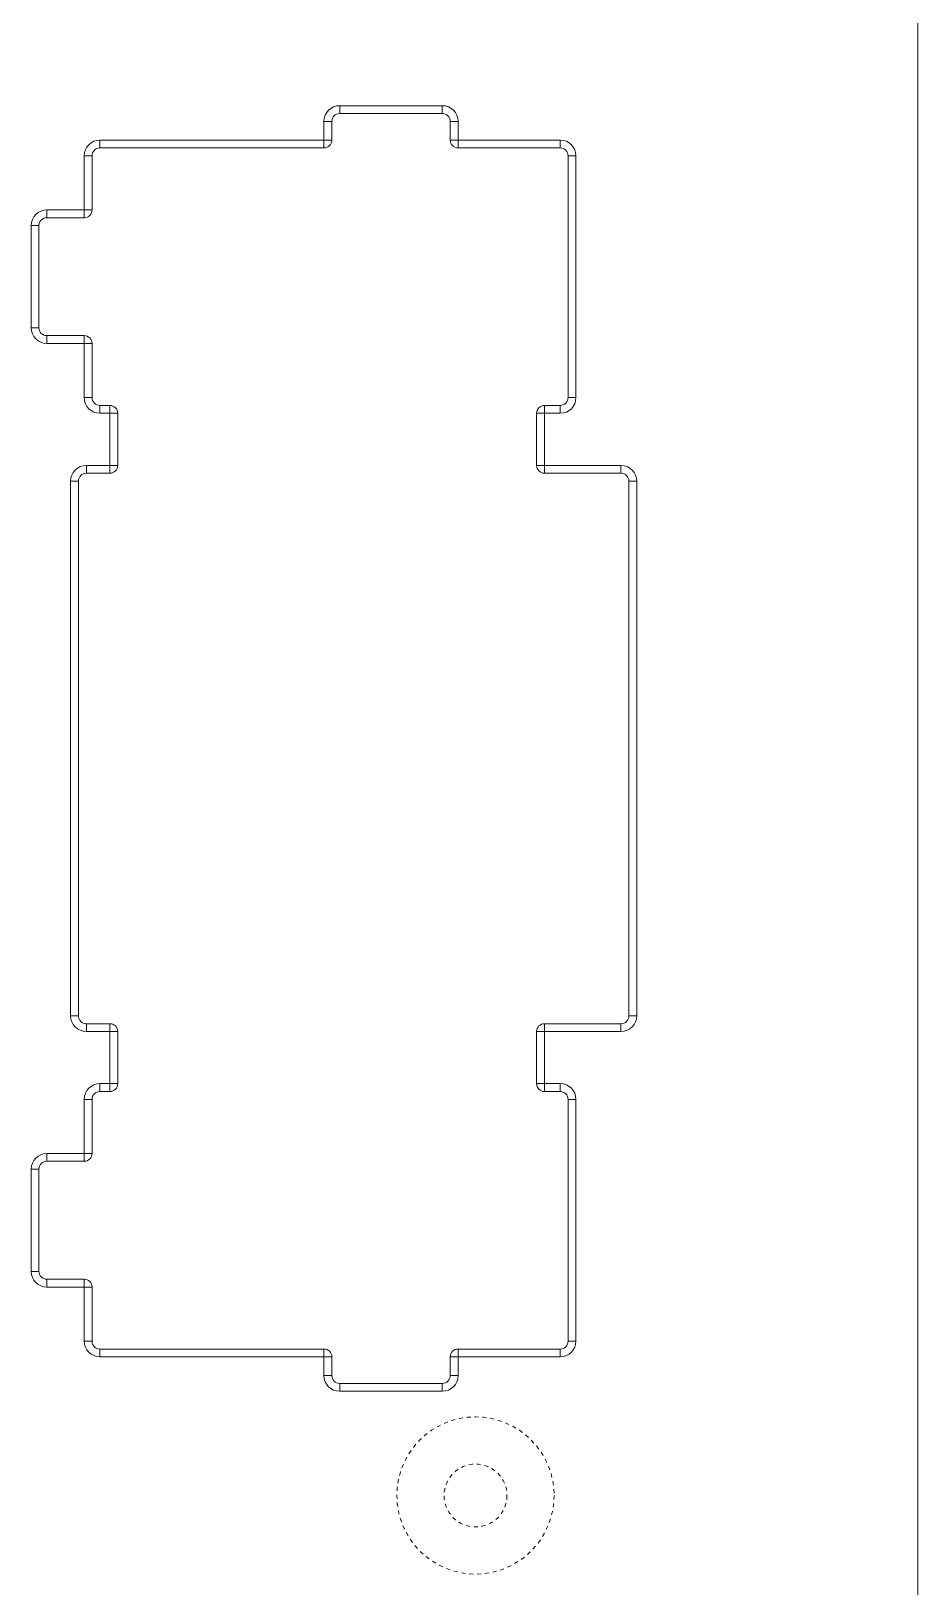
# Model space of a CAD drawing. Header units: millimetres. Extents: x 78 to 606, y -329 to -69.
# Drawn here: x 543.54 to 566.1, y -213.51 to -173.94 of the extents above; entities that cross this region are included whole.
import ezdxf

# ---------------------------------------------------------------- set-up
doc = ezdxf.new("R2010")
doc.units = ezdxf.units.MM
doc.header["$MEASUREMENT"] = 0
doc.linetypes.add('AI-Linetype-26', pattern=[0.18189, 0.090945, -0.090945])
doc.linetypes.add('AI-Linetype-27', pattern=[0.18189, 0.090945, -0.090945])
doc.layers.add('图层 1', color=7, linetype='Continuous', lineweight=0)

msp = doc.modelspace()

# ---------------------------------------------------------------- linework, layer by layer
at = {"layer": '图层 1', "color": 18, "lineweight": 5, "true_color": 0x040000}
for p, q in [((566.097, -220.558), (566.097, -158.558)), ((554, -175.839), (551.39, -175.839)), ((551.39, -175.839), (551.39, -176.039)), ((554, -176.039), (551.39, -176.039)), ((554, -176.039), (554, -175.839)), ((551.19, -176.239), (550.99, -176.239)), ((550.99, -176.914), (550.99, -176.239)), ((551.19, -176.239), (551.19, -176.714)), ((554.4, -176.239), (554.2, -176.239)), ((554.2, -176.714), (554.2, -176.239)), ((554.4, -176.914), (554.4, -176.239)), ((551.19, -176.714), (545.29, -176.714)), ((545.29, -176.714), (545.29, -176.914)), ((557, -176.714), (554.2, -176.714)), ((557, -176.914), (557, -176.714)), ((545.09, -177.114), (544.89, -177.114)), ((544.89, -178.689), (544.89, -177.114)), ((545.09, -177.114), (545.09, -178.489)), ((550.99, -176.914), (545.29, -176.914)), ((557, -176.914), (554.4, -176.914)), ((557.4, -177.114), (557.2, -177.114)), ((557.2, -183.264), (557.2, -177.114)), ((557.4, -183.264), (557.4, -177.114)), ((545.09, -178.489), (543.94, -178.489)), ((543.94, -178.489), (543.94, -178.689)), ((544.89, -178.689), (543.94, -178.689)), ((543.74, -178.889), (543.54, -178.889)), ((543.54, -178.889), (543.54, -181.489)), ((543.74, -178.889), (543.74, -181.489)), ((543.54, -181.489), (543.74, -181.489)), ((543.94, -181.689), (544.89, -181.689)), ((543.94, -181.689), (543.94, -181.889)), ((545.09, -181.889), (543.94, -181.889)), ((544.89, -183.264), (544.89, -181.689)), ((545.09, -181.889), (545.09, -183.264)), ((544.89, -183.264), (545.09, -183.264)), ((545.29, -183.464), (545.545, -183.464)), ((545.29, -183.464), (545.29, -183.664)), ((545.545, -185.189), (545.545, -183.464)), ((556.6, -183.464), (557, -183.464)), ((556.6, -185.189), (556.6, -183.464)), ((557, -183.664), (557, -183.464)), ((557.2, -183.264), (557.4, -183.264)), ((545.745, -183.664), (545.29, -183.664)), ((545.745, -183.664), (545.745, -184.989)), ((557, -183.664), (556.4, -183.664)), ((556.4, -184.989), (556.4, -183.664)), ((545.745, -184.989), (544.945, -184.989)), ((544.945, -184.989), (544.945, -185.189)), ((545.545, -185.189), (544.945, -185.189)), ((558.545, -184.989), (556.4, -184.989)), ((558.545, -185.189), (556.6, -185.189)), ((558.545, -185.189), (558.545, -184.989)), ((544.745, -185.389), (544.545, -185.389)), ((544.545, -185.389), (544.545, -198.989)), ((544.745, -185.389), (544.745, -198.989)), ((558.945, -185.389), (558.745, -185.389)), ((558.745, -198.989), (558.745, -185.389)), ((558.945, -198.989), (558.945, -185.389)), ((544.545, -198.989), (544.745, -198.989)), ((558.745, -198.989), (558.945, -198.989)), ((544.945, -199.189), (545.545, -199.189)), ((544.945, -199.189), (544.945, -199.389)), ((545.745, -199.389), (544.945, -199.389)), ((545.545, -200.914), (545.545, -199.189)), ((545.745, -199.389), (545.745, -200.714)), ((558.545, -199.389), (556.4, -199.389)), ((556.4, -200.714), (556.4, -199.389)), ((556.6, -199.189), (558.545, -199.189)), ((556.6, -200.914), (556.6, -199.189)), ((558.545, -199.389), (558.545, -199.189)), ((545.745, -200.714), (545.29, -200.714)), ((545.29, -200.714), (545.29, -200.914)), ((545.545, -200.914), (545.29, -200.914)), ((557, -200.714), (556.4, -200.714)), ((557, -200.914), (556.6, -200.914)), ((557, -200.914), (557, -200.714)), ((545.09, -201.114), (544.89, -201.114)), ((544.89, -202.689), (544.89, -201.114)), ((545.09, -201.114), (545.09, -202.489)), ((557.4, -201.114), (557.2, -201.114)), ((557.2, -207.264), (557.2, -201.114)), ((557.4, -207.264), (557.4, -201.114)), ((545.09, -202.489), (543.94, -202.489)), ((543.94, -202.489), (543.94, -202.689)), ((543.74, -202.889), (543.54, -202.889)), ((543.54, -202.889), (543.54, -205.489)), ((543.74, -202.889), (543.74, -205.489)), ((544.89, -202.689), (543.94, -202.689)), ((543.54, -205.489), (543.74, -205.489)), ((543.94, -205.689), (544.89, -205.689)), ((543.94, -205.689), (543.94, -205.889)), ((544.89, -207.264), (544.89, -205.689)), ((545.09, -205.889), (543.94, -205.889)), ((545.09, -205.889), (545.09, -207.264)), ((544.89, -207.264), (545.09, -207.264)), ((557.2, -207.264), (557.4, -207.264)), ((545.29, -207.464), (550.99, -207.464)), ((545.29, -207.464), (545.29, -207.664)), ((551.19, -207.664), (545.29, -207.664)), ((550.99, -208.139), (550.99, -207.464)), ((551.19, -207.664), (551.19, -208.139)), ((557, -207.664), (554.2, -207.664)), ((554.2, -208.139), (554.2, -207.664)), ((554.4, -207.464), (557, -207.464)), ((554.4, -208.139), (554.4, -207.464)), ((557, -207.664), (557, -207.464)), ((550.99, -208.139), (551.19, -208.139)), ((554.2, -208.139), (554.4, -208.139)), ((551.39, -208.339), (554, -208.339)), ((551.39, -208.339), (551.39, -208.539)), ((551.39, -208.539), (554, -208.539)), ((554, -208.539), (554, -208.339))]:
    msp.add_line(p, q, dxfattribs=at)
at = {"layer": '图层 1', "color": 8, "linetype": 'AI-Linetype-26', "lineweight": 5, "true_color": 0x7f8080}
msp.add_circle((554.845, -211.189), 2, dxfattribs=at)
at = {"layer": '图层 1', "color": 8, "linetype": 'AI-Linetype-27', "lineweight": 5, "true_color": 0x7f8080}
msp.add_circle((554.845, -211.189), 0.8, dxfattribs=at)
at = {"layer": '图层 1', "color": 18, "lineweight": 5, "true_color": 0x040000}
for points in [[(551.39, -175.839), (551.169, -175.839), (550.99, -176.018), (550.99, -176.239)], [(551.39, -176.039), (551.28, -176.039), (551.19, -176.128), (551.19, -176.239)], [(554.4, -176.239), (554.4, -176.018), (554.221, -175.839), (554, -175.839)], [(545.29, -176.714), (545.069, -176.714), (544.89, -176.893), (544.89, -177.114)], [(550.99, -176.914), (551.101, -176.914), (551.19, -176.824), (551.19, -176.714)], [(554.2, -176.714), (554.2, -176.824), (554.29, -176.914), (554.4, -176.914)], [(557.4, -177.114), (557.4, -176.893), (557.221, -176.714), (557, -176.714)], [(543.94, -178.489), (543.719, -178.489), (543.54, -178.668), (543.54, -178.889)], [(543.94, -178.689), (543.83, -178.689), (543.74, -178.778), (543.74, -178.889)], [(544.89, -178.689), (545.001, -178.689), (545.09, -178.599), (545.09, -178.489)], [(543.54, -181.489), (543.54, -181.71), (543.719, -181.889), (543.94, -181.889)], [(543.74, -181.489), (543.74, -181.599), (543.83, -181.689), (543.94, -181.689)], [(545.09, -181.889), (545.09, -181.778), (545.001, -181.689), (544.89, -181.689)], [(544.89, -183.264), (544.89, -183.485), (545.069, -183.664), (545.29, -183.664)], [(545.745, -183.664), (545.745, -183.553), (545.656, -183.464), (545.545, -183.464)], [(556.6, -183.464), (556.49, -183.464), (556.4, -183.553), (556.4, -183.664)], [(557, -183.664), (557.221, -183.664), (557.4, -183.485), (557.4, -183.264)], [(544.945, -184.989), (544.724, -184.989), (544.545, -185.168), (544.545, -185.389)], [(544.945, -185.189), (544.835, -185.189), (544.745, -185.278), (544.745, -185.389)], [(545.545, -185.189), (545.656, -185.189), (545.745, -185.099), (545.745, -184.989)], [(556.4, -184.989), (556.4, -185.099), (556.49, -185.189), (556.6, -185.189)], [(558.945, -185.389), (558.945, -185.168), (558.766, -184.989), (558.545, -184.989)], [(544.545, -198.989), (544.545, -199.21), (544.724, -199.389), (544.945, -199.389)], [(544.745, -198.989), (544.745, -199.099), (544.835, -199.189), (544.945, -199.189)], [(558.545, -199.389), (558.766, -199.389), (558.945, -199.21), (558.945, -198.989)], [(558.545, -199.189), (558.656, -199.189), (558.745, -199.099), (558.745, -198.989)], [(545.745, -199.389), (545.745, -199.278), (545.656, -199.189), (545.545, -199.189)], [(556.6, -199.189), (556.49, -199.189), (556.4, -199.278), (556.4, -199.389)], [(545.29, -200.714), (545.069, -200.714), (544.89, -200.893), (544.89, -201.114)], [(545.545, -200.914), (545.656, -200.914), (545.745, -200.824), (545.745, -200.714)], [(556.4, -200.714), (556.4, -200.824), (556.49, -200.914), (556.6, -200.914)], [(557.4, -201.114), (557.4, -200.893), (557.221, -200.714), (557, -200.714)], [(543.94, -202.489), (543.719, -202.489), (543.54, -202.668), (543.54, -202.889)], [(544.89, -202.689), (545.001, -202.689), (545.09, -202.599), (545.09, -202.489)], [(543.94, -202.689), (543.83, -202.689), (543.74, -202.778), (543.74, -202.889)], [(543.54, -205.489), (543.54, -205.71), (543.719, -205.889), (543.94, -205.889)], [(543.74, -205.489), (543.74, -205.599), (543.83, -205.689), (543.94, -205.689)], [(545.09, -205.889), (545.09, -205.778), (545.001, -205.689), (544.89, -205.689)], [(544.89, -207.264), (544.89, -207.485), (545.069, -207.664), (545.29, -207.664)], [(557, -207.664), (557.221, -207.664), (557.4, -207.485), (557.4, -207.264)], [(551.19, -207.664), (551.19, -207.553), (551.101, -207.464), (550.99, -207.464)], [(554.4, -207.464), (554.29, -207.464), (554.2, -207.553), (554.2, -207.664)], [(550.99, -208.139), (550.99, -208.36), (551.169, -208.539), (551.39, -208.539)], [(551.19, -208.139), (551.19, -208.249), (551.28, -208.339), (551.39, -208.339)], [(554, -208.539), (554.221, -208.539), (554.4, -208.36), (554.4, -208.139)], [(554, -208.339), (554.111, -208.339), (554.2, -208.249), (554.2, -208.139)]]:
    msp.add_open_spline(points, degree=3, dxfattribs=at)
for points in [[(554.2, -176.239), (554.2, -176.128), (554.111, -176.039), (554, -176.039), (554, -176.039), (554, -176.039), (554, -176.039)], [(545.29, -176.914), (545.18, -176.914), (545.09, -177.003), (545.09, -177.114), (545.09, -177.114), (545.09, -177.114), (545.09, -177.114)], [(557.2, -177.114), (557.2, -177.003), (557.111, -176.914), (557, -176.914), (557, -176.914), (557, -176.914), (557, -176.914)], [(545.09, -183.264), (545.09, -183.374), (545.18, -183.464), (545.29, -183.464), (545.29, -183.464), (545.29, -183.464), (545.29, -183.464)], [(557, -183.464), (557.111, -183.464), (557.2, -183.374), (557.2, -183.264), (557.2, -183.264), (557.2, -183.264), (557.2, -183.264)], [(558.745, -185.389), (558.745, -185.278), (558.656, -185.189), (558.545, -185.189), (558.545, -185.189), (558.545, -185.189), (558.545, -185.189)], [(545.29, -200.914), (545.18, -200.914), (545.09, -201.003), (545.09, -201.114), (545.09, -201.114), (545.09, -201.114), (545.09, -201.114)], [(557.2, -201.114), (557.2, -201.003), (557.111, -200.914), (557, -200.914), (557, -200.914), (557, -200.914), (557, -200.914)], [(545.09, -207.264), (545.09, -207.374), (545.18, -207.464), (545.29, -207.464), (545.29, -207.464), (545.29, -207.464), (545.29, -207.464)], [(557, -207.464), (557.111, -207.464), (557.2, -207.374), (557.2, -207.264), (557.2, -207.264), (557.2, -207.264), (557.2, -207.264)]]:
    msp.add_open_spline(points, degree=3, knots=[0, 0, 0, 0, 1, 1, 1, 2, 2, 2, 2], dxfattribs=at)

doc.saveas('drawing.dxf')
